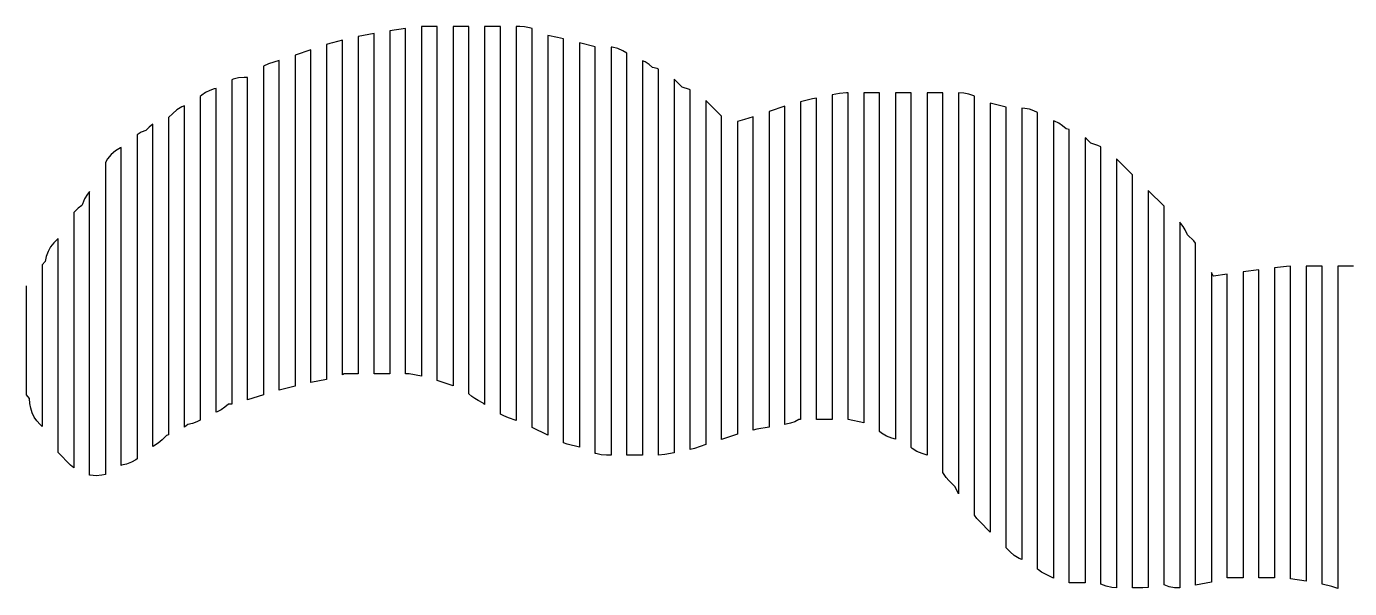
# Model space of a CAD drawing. Extents: x -6 to 1890, y -8 to 898.
# Drawn here: x 769.6 to 1104.5, y 289.3 to 431.8 of the extents above; entities that cross this region are included whole.
import ezdxf

# ---------------------------------------------------------------- set-up
doc = ezdxf.new("R2010")
doc.units = 0
doc.layers.add('PECAS_2D', color=3, linetype='Continuous')

msp = doc.modelspace()

# ---------------------------------------------------------------- linework, layer by layer
at = {"layer": 'PECAS_2D'}
msp.add_lwpolyline([(1105.578, 371.029), (1101.578, 371.029), (1101.578, 365.843), (1101.578, 364.546), (1101.578, 363.249), (1101.578, 360.656), (1101.578, 359.359), (1101.578, 356.766), (1101.578, 354.173), (1101.578, 352.876), (1101.578, 350.283), (1101.578, 347.689), (1101.578, 345.096), (1101.578, 342.502), (1101.578, 341.206), (1101.578, 339.909), (1101.578, 338.612), (1101.578, 337.316), (1101.578, 336.019), (1101.578, 299.712), (1101.578, 298.415), (1101.578, 297.118), (1101.578, 295.822), (1101.578, 294.525), (1101.578, 293.228), (1101.578, 291.932), (1101.578, 289.338), (1100.049, 289.848), (1097.578, 290.466), (1097.578, 293.065), (1097.578, 294.364), (1097.578, 295.663), (1097.578, 296.963), (1097.578, 298.262), (1097.578, 299.562), (1097.578, 300.861), (1097.578, 337.245), (1097.578, 338.544), (1097.578, 339.844), (1097.578, 341.143), (1097.578, 342.442), (1097.578, 345.041), (1097.578, 347.64), (1097.578, 350.239), (1097.578, 352.838), (1097.578, 355.436), (1097.578, 358.035), (1097.578, 360.634), (1097.578, 361.934), (1097.578, 364.532), (1097.578, 365.832), (1097.578, 371.029), (1093.578, 371.029), (1093.578, 364.595), (1093.578, 363.308), (1093.578, 362.021), (1093.578, 360.734), (1093.578, 359.447), (1093.578, 356.874), (1093.578, 354.3), (1093.578, 351.726), (1093.578, 347.865), (1093.578, 345.291), (1093.578, 342.718), (1093.578, 341.431), (1093.578, 340.144), (1093.578, 338.857), (1093.578, 337.57), (1093.578, 300.25), (1093.578, 298.963), (1093.578, 297.676), (1093.578, 296.389), (1093.578, 295.102), (1093.578, 291.241), (1089.578, 291.813), (1089.578, 294.41), (1089.578, 295.708), (1089.578, 297.007), (1089.578, 298.305), (1089.578, 299.604), (1089.578, 300.903), (1089.578, 302.201), (1089.578, 337.262), (1089.578, 338.56), (1089.578, 339.859), (1089.578, 341.157), (1089.578, 342.456), (1089.578, 345.053), (1089.578, 347.65), (1089.578, 350.247), (1089.578, 352.844), (1089.578, 354.143), (1089.578, 355.441), (1089.578, 356.74), (1089.578, 359.337), (1089.578, 360.635), (1089.578, 361.934), (1089.578, 363.233), (1089.578, 364.531), (1089.578, 371.024), (1088.54, 370.959), (1085.578, 370.589), (1085.578, 364.153), (1085.578, 362.866), (1085.578, 361.579), (1085.578, 360.292), (1085.578, 359.005), (1085.578, 357.718), (1085.578, 356.431), (1085.578, 355.144), (1085.578, 353.857), (1085.578, 351.283), (1085.578, 348.708), (1085.578, 346.134), (1085.578, 343.56), (1085.578, 342.273), (1085.578, 340.986), (1085.578, 339.699), (1085.578, 338.412), (1085.578, 337.125), (1085.578, 302.373), (1085.578, 301.086), (1085.578, 299.799), (1085.578, 298.512), (1085.578, 297.225), (1085.578, 295.938), (1085.578, 292.077), (1081.578, 292.077), (1081.578, 295.977), (1081.578, 297.278), (1081.578, 298.578), (1081.578, 299.878), (1081.578, 301.178), (1081.578, 303.779), (1081.578, 337.584), (1081.578, 338.884), (1081.578, 340.184), (1081.578, 341.484), (1081.578, 344.085), (1081.578, 345.385), (1081.578, 347.985), (1081.578, 349.286), (1081.578, 350.586), (1081.578, 351.886), (1081.578, 353.186), (1081.578, 354.486), (1081.578, 355.787), (1081.578, 357.087), (1081.578, 358.387), (1081.578, 359.687), (1081.578, 362.288), (1081.578, 363.588), (1081.578, 370.089), (1077.578, 369.579), (1077.578, 363.121), (1077.578, 361.829), (1077.578, 360.537), (1077.578, 359.246), (1077.578, 357.954), (1077.578, 356.662), (1077.578, 355.37), (1077.578, 354.079), (1077.578, 352.787), (1077.578, 351.495), (1077.578, 350.204), (1077.578, 348.912), (1077.578, 347.62), (1077.578, 346.328), (1077.578, 343.745), (1077.578, 342.453), (1077.578, 341.162), (1077.578, 339.87), (1077.578, 338.578), (1077.578, 337.287), (1077.578, 302.41), (1077.578, 301.119), (1077.578, 299.827), (1077.578, 298.535), (1077.578, 297.244), (1077.578, 295.952), (1077.578, 292.077), (1073.578, 292.077), (1073.578, 295.989), (1073.578, 297.292), (1073.578, 298.596), (1073.578, 299.9), (1073.578, 301.204), (1073.578, 302.508), (1073.578, 337.714), (1073.578, 339.018), (1073.578, 340.322), (1073.578, 341.626), (1073.578, 344.233), (1073.578, 345.537), (1073.578, 346.841), (1073.578, 348.145), (1073.578, 349.449), (1073.578, 350.753), (1073.578, 352.057), (1073.578, 353.361), (1073.578, 354.665), (1073.578, 355.969), (1073.578, 358.576), (1073.578, 359.88), (1073.578, 361.184), (1073.578, 362.488), (1073.578, 369.008), (1070.104, 368.512), (1070.003, 368.613), (1069.578, 369.463), (1069.578, 361.744), (1069.578, 360.457), (1069.578, 356.598), (1069.578, 355.311), (1069.578, 354.025), (1069.578, 352.738), (1069.578, 351.452), (1069.578, 350.165), (1069.578, 348.879), (1069.578, 347.592), (1069.578, 346.306), (1069.578, 345.019), (1069.578, 343.733), (1069.578, 342.446), (1069.578, 341.16), (1069.578, 339.873), (1069.578, 338.587), (1069.578, 337.3), (1069.578, 302.565), (1069.578, 301.279), (1069.578, 299.992), (1069.578, 298.706), (1069.578, 297.419), (1069.578, 296.133), (1069.578, 294.846), (1069.578, 290.987), (1065.578, 290.181), (1065.578, 294.062), (1065.578, 295.355), (1065.578, 296.649), (1065.578, 297.943), (1065.578, 299.237), (1065.578, 300.53), (1065.578, 335.46), (1065.578, 336.754), (1065.578, 338.048), (1065.578, 339.342), (1065.578, 340.635), (1065.578, 341.929), (1065.578, 343.223), (1065.578, 344.516), (1065.578, 345.81), (1065.578, 347.104), (1065.578, 348.398), (1065.578, 349.691), (1065.578, 350.985), (1065.578, 353.572), (1065.578, 354.866), (1065.578, 356.16), (1065.578, 357.454), (1065.578, 358.747), (1065.578, 360.041), (1065.578, 361.335), (1065.578, 363.922), (1065.578, 365.216), (1065.578, 366.51), (1065.578, 376.859), (1065.081, 377.412), (1063.54, 378.953), (1062.908, 380.218), (1062.426, 381.065), (1061.854, 381.858), (1061.578, 382.166), (1061.578, 373.157), (1061.578, 371.87), (1061.578, 368.009), (1061.578, 365.435), (1061.578, 362.861), (1061.578, 360.287), (1061.578, 357.713), (1061.578, 355.139), (1061.578, 353.852), (1061.578, 352.565), (1061.578, 351.278), (1061.578, 349.991), (1061.578, 347.417), (1061.578, 346.13), (1061.578, 344.843), (1061.578, 343.556), (1061.578, 342.269), (1061.578, 340.982), (1061.578, 339.695), (1061.578, 338.408), (1061.578, 337.121), (1061.578, 335.834), (1061.578, 301.086), (1061.578, 298.512), (1061.578, 297.225), (1061.578, 295.938), (1061.578, 294.651), (1061.578, 293.364), (1061.578, 289.503), (1060.245, 289.545), (1058.869, 289.803), (1057.578, 290.258), (1057.578, 294.148), (1057.578, 295.445), (1057.578, 296.741), (1057.578, 298.038), (1057.578, 299.335), (1057.578, 300.631), (1057.578, 334.343), (1057.578, 335.64), (1057.578, 336.937), (1057.578, 338.233), (1057.578, 339.53), (1057.578, 340.826), (1057.578, 342.123), (1057.578, 346.013), (1057.578, 347.31), (1057.578, 348.606), (1057.578, 349.903), (1057.578, 353.793), (1057.578, 356.386), (1057.578, 358.979), (1057.578, 361.572), (1057.578, 364.166), (1057.578, 366.759), (1057.578, 370.649), (1057.578, 373.242), (1057.578, 375.835), (1057.578, 377.132), (1057.578, 378.428), (1057.578, 386.208), (1053.578, 390.208), (1053.578, 383.759), (1053.578, 382.47), (1053.578, 379.89), (1053.578, 377.311), (1053.578, 374.731), (1053.578, 372.152), (1053.578, 368.282), (1053.578, 365.703), (1053.578, 363.123), (1053.578, 360.544), (1053.578, 357.964), (1053.578, 355.385), (1053.578, 352.805), (1053.578, 350.226), (1053.578, 345.067), (1053.578, 343.777), (1053.578, 342.487), (1053.578, 341.197), (1053.578, 338.618), (1053.578, 337.328), (1053.578, 336.038), (1053.578, 334.749), (1053.578, 301.215), (1053.578, 299.925), (1053.578, 298.635), (1053.578, 297.346), (1053.578, 296.056), (1053.578, 294.766), (1053.578, 293.476), (1053.578, 289.607), (1052.183, 289.492), (1049.578, 289.492), (1049.578, 293.37), (1049.578, 294.663), (1049.578, 295.956), (1049.578, 297.248), (1049.578, 298.541), (1049.578, 301.127), (1049.578, 333.447), (1049.578, 334.739), (1049.578, 336.032), (1049.578, 337.325), (1049.578, 338.618), (1049.578, 339.911), (1049.578, 341.203), (1049.578, 345.082), (1049.578, 347.667), (1049.578, 350.253), (1049.578, 352.839), (1049.578, 355.424), (1049.578, 358.01), (1049.578, 360.595), (1049.578, 363.181), (1049.578, 365.767), (1049.578, 368.352), (1049.578, 372.231), (1049.578, 374.816), (1049.578, 377.402), (1049.578, 379.987), (1049.578, 382.573), (1049.578, 385.159), (1049.578, 386.451), (1049.578, 387.744), (1049.578, 394.208), (1045.578, 398.208), (1045.578, 390.443), (1045.578, 389.149), (1045.578, 386.561), (1045.578, 383.973), (1045.578, 381.385), (1045.578, 378.796), (1045.578, 376.208), (1045.578, 373.62), (1045.578, 371.032), (1045.578, 367.149), (1045.578, 364.561), (1045.578, 361.973), (1045.578, 359.385), (1045.578, 356.796), (1045.578, 354.208), (1045.578, 351.62), (1045.578, 349.032), (1045.578, 346.444), (1045.578, 345.149), (1045.578, 343.855), (1045.578, 342.561), (1045.578, 341.267), (1045.578, 339.973), (1045.578, 338.679), (1045.578, 337.385), (1045.578, 299.855), (1045.578, 298.561), (1045.578, 297.267), (1045.578, 295.973), (1045.578, 294.679), (1045.578, 293.385), (1045.578, 289.503), (1044.322, 289.6), (1042.949, 289.924), (1041.578, 290.489), (1041.578, 294.353), (1041.578, 295.641), (1041.578, 296.93), (1041.578, 298.218), (1041.578, 299.506), (1041.578, 300.794), (1041.578, 343.305), (1041.578, 344.594), (1041.578, 345.882), (1041.578, 347.17), (1041.578, 349.746), (1041.578, 351.035), (1041.578, 353.611), (1041.578, 357.476), (1041.578, 360.052), (1041.578, 362.629), (1041.578, 365.205), (1041.578, 367.781), (1041.578, 370.358), (1041.578, 372.934), (1041.578, 375.511), (1041.578, 376.799), (1041.578, 379.375), (1041.578, 381.952), (1041.578, 384.528), (1041.578, 387.105), (1041.578, 389.681), (1041.578, 392.258), (1041.578, 393.546), (1041.578, 401.275), (1040.842, 401.585), (1039.002, 402.198), (1037.936, 403.265), (1037.578, 403.58), (1037.578, 397.097), (1037.578, 395.801), (1037.578, 393.208), (1037.578, 390.615), (1037.578, 388.022), (1037.578, 385.429), (1037.578, 382.836), (1037.578, 380.243), (1037.578, 377.65), (1037.578, 375.057), (1037.578, 372.464), (1037.578, 369.871), (1037.578, 367.278), (1037.578, 364.685), (1037.578, 362.092), (1037.578, 359.499), (1037.578, 356.906), (1037.578, 355.609), (1037.578, 354.313), (1037.578, 353.016), (1037.578, 351.72), (1037.578, 350.423), (1037.578, 301.156), (1037.578, 299.86), (1037.578, 298.563), (1037.578, 297.267), (1037.578, 295.97), (1037.578, 294.674), (1037.578, 290.784), (1034.087, 290.784), (1033.578, 290.823), (1033.578, 294.695), (1033.578, 295.985), (1033.578, 297.276), (1033.578, 298.566), (1033.578, 299.857), (1033.578, 301.147), (1033.578, 302.438), (1033.578, 354.056), (1033.578, 355.346), (1033.578, 356.637), (1033.578, 357.927), (1033.578, 359.218), (1033.578, 360.508), (1033.578, 363.089), (1033.578, 365.67), (1033.578, 368.251), (1033.578, 370.832), (1033.578, 373.413), (1033.578, 375.994), (1033.578, 378.574), (1033.578, 381.155), (1033.578, 383.736), (1033.578, 386.317), (1033.578, 388.898), (1033.578, 391.479), (1033.578, 394.06), (1033.578, 396.641), (1033.578, 397.931), (1033.578, 399.222), (1033.578, 405.674), (1032.766, 405.85), (1031.892, 406.618), (1030.915, 407.276), (1029.857, 407.804), (1029.578, 407.901), (1029.578, 401.46), (1029.578, 400.172), (1029.578, 397.595), (1029.578, 395.019), (1029.578, 392.443), (1029.578, 388.578), (1029.578, 386.002), (1029.578, 383.425), (1029.578, 380.849), (1029.578, 378.273), (1029.578, 375.696), (1029.578, 373.12), (1029.578, 370.544), (1029.578, 367.967), (1029.578, 365.391), (1029.578, 362.815), (1029.578, 361.526), (1029.578, 360.238), (1029.578, 358.95), (1029.578, 357.662), (1029.578, 304.846), (1029.578, 303.558), (1029.578, 302.27), (1029.578, 300.982), (1029.578, 299.694), (1029.578, 298.405), (1029.578, 297.117), (1029.578, 291.964), (1027.432, 293.038), (1026.585, 293.519), (1025.792, 294.091), (1025.578, 294.283), (1025.578, 299.481), (1025.578, 300.781), (1025.578, 302.081), (1025.578, 303.38), (1025.578, 304.68), (1025.578, 305.979), (1025.578, 307.279), (1025.578, 361.861), (1025.578, 363.161), (1025.578, 364.46), (1025.578, 365.76), (1025.578, 367.06), (1025.578, 369.659), (1025.578, 372.258), (1025.578, 374.857), (1025.578, 377.456), (1025.578, 380.055), (1025.578, 382.655), (1025.578, 385.254), (1025.578, 387.853), (1025.578, 390.452), (1025.578, 393.051), (1025.578, 395.65), (1025.578, 398.25), (1025.578, 400.849), (1025.578, 402.148), (1025.578, 403.448), (1025.578, 409.946), (1024.643, 410.408), (1023.503, 410.794), (1022.332, 411.025), (1021.578, 411.073), (1021.578, 404.573), (1021.578, 403.273), (1021.578, 400.673), (1021.578, 398.073), (1021.578, 395.473), (1021.578, 392.872), (1021.578, 390.272), (1021.578, 387.672), (1021.578, 385.072), (1021.578, 382.472), (1021.578, 379.872), (1021.578, 377.272), (1021.578, 374.671), (1021.578, 372.071), (1021.578, 369.471), (1021.578, 368.171), (1021.578, 366.871), (1021.578, 364.271), (1021.578, 309.668), (1021.578, 307.068), (1021.578, 305.768), (1021.578, 304.468), (1021.578, 303.168), (1021.578, 301.868), (1021.578, 296.667), (1020.869, 296.966), (1019.669, 297.708), (1018.604, 298.62), (1017.578, 299.646), (1017.578, 304.839), (1017.578, 306.138), (1017.578, 307.436), (1017.578, 308.734), (1017.578, 310.033), (1017.578, 311.331), (1017.578, 313.928), (1017.578, 367.162), (1017.578, 368.46), (1017.578, 369.758), (1017.578, 371.057), (1017.578, 372.355), (1017.578, 374.952), (1017.578, 377.549), (1017.578, 380.146), (1017.578, 382.742), (1017.578, 385.339), (1017.578, 387.936), (1017.578, 390.533), (1017.578, 393.129), (1017.578, 395.726), (1017.578, 398.323), (1017.578, 400.92), (1017.578, 403.516), (1017.578, 404.815), (1017.578, 406.113), (1017.578, 411.307), (1013.578, 412.307), (1013.578, 407.132), (1013.578, 405.839), (1013.578, 401.958), (1013.578, 399.371), (1013.578, 396.784), (1013.578, 394.197), (1013.578, 391.609), (1013.578, 389.022), (1013.578, 386.435), (1013.578, 383.848), (1013.578, 381.261), (1013.578, 378.674), (1013.578, 376.086), (1013.578, 373.499), (1013.578, 372.206), (1013.578, 369.618), (1013.578, 319.169), (1013.578, 317.875), (1013.578, 316.582), (1013.578, 315.288), (1013.578, 313.994), (1013.578, 312.701), (1013.578, 311.407), (1013.578, 310.114), (1013.578, 308.82), (1013.578, 303.646), (1010.848, 306.376), (1010.197, 307.101), (1009.578, 307.977), (1009.578, 314.446), (1009.578, 315.74), (1009.578, 317.034), (1009.578, 318.328), (1009.578, 319.622), (1009.578, 320.915), (1009.578, 322.209), (1009.578, 323.503), (1009.578, 371.375), (1009.578, 372.669), (1009.578, 373.963), (1009.578, 375.257), (1009.578, 376.551), (1009.578, 379.138), (1009.578, 381.726), (1009.578, 384.314), (1009.578, 386.901), (1009.578, 389.489), (1009.578, 392.077), (1009.578, 394.665), (1009.578, 397.252), (1009.578, 399.84), (1009.578, 402.428), (1009.578, 405.015), (1009.578, 406.309), (1009.578, 407.603), (1009.578, 414.072), (1009.384, 414.177), (1008.171, 414.622), (1006.913, 414.89), (1005.578, 414.978), (1005.578, 408.547), (1005.578, 407.261), (1005.578, 403.402), (1005.578, 400.829), (1005.578, 398.257), (1005.578, 395.684), (1005.578, 393.111), (1005.578, 390.539), (1005.578, 387.966), (1005.578, 385.394), (1005.578, 382.821), (1005.578, 380.249), (1005.578, 377.676), (1005.578, 376.39), (1005.578, 375.104), (1005.578, 373.817), (1005.578, 328.798), (1005.578, 326.225), (1005.578, 324.939), (1005.578, 323.652), (1005.578, 322.366), (1005.578, 321.08), (1005.578, 319.794), (1005.578, 313.362), (1005.266, 313.911), (1004.634, 315.175), (1003.093, 316.716), (1002.441, 317.442), (1001.87, 318.234), (1001.578, 318.747), (1001.578, 325.25), (1001.578, 326.55), (1001.578, 327.85), (1001.578, 329.151), (1001.578, 330.451), (1001.578, 331.752), (1001.578, 333.052), (1001.578, 374.665), (1001.578, 375.966), (1001.578, 377.266), (1001.578, 378.567), (1001.578, 381.167), (1001.578, 383.768), (1001.578, 386.369), (1001.578, 388.97), (1001.578, 391.571), (1001.578, 394.172), (1001.578, 396.772), (1001.578, 399.373), (1001.578, 401.974), (1001.578, 404.575), (1001.578, 407.176), (1001.578, 408.476), (1001.578, 409.777), (1001.578, 414.978), (997.578, 414.978), (997.578, 409.804), (997.578, 408.511), (997.578, 405.924), (997.578, 403.337), (997.578, 400.75), (997.578, 396.87), (997.578, 394.283), (997.578, 391.696), (997.578, 389.109), (997.578, 386.522), (997.578, 383.935), (997.578, 381.349), (997.578, 380.055), (997.578, 378.762), (997.578, 377.468), (997.578, 376.175), (997.578, 336.078), (997.578, 333.491), (997.578, 332.197), (997.578, 330.904), (997.578, 329.611), (997.578, 328.317), (997.578, 323.143), (996.309, 323.566), (995.017, 324.111), (993.817, 324.853), (993.578, 325.057), (993.578, 330.27), (993.578, 331.573), (993.578, 332.876), (993.578, 334.179), (993.578, 335.483), (993.578, 336.786), (993.578, 377.185), (993.578, 378.488), (993.578, 379.792), (993.578, 381.095), (993.578, 382.398), (993.578, 385.004), (993.578, 387.611), (993.578, 390.217), (993.578, 392.824), (993.578, 395.43), (993.578, 398.037), (993.578, 400.643), (993.578, 403.249), (993.578, 405.856), (993.578, 408.462), (993.578, 409.765), (993.578, 414.978), (989.578, 414.978), (989.578, 409.814), (989.578, 408.523), (989.578, 405.942), (989.578, 403.36), (989.578, 400.778), (989.578, 398.196), (989.578, 394.323), (989.578, 391.741), (989.578, 389.159), (989.578, 386.577), (989.578, 383.995), (989.578, 381.413), (989.578, 380.122), (989.578, 378.831), (989.578, 377.54), (989.578, 340.103), (989.578, 338.812), (989.578, 337.521), (989.578, 336.23), (989.578, 334.939), (989.578, 333.648), (989.578, 332.357), (989.578, 327.193), (988.627, 327.42), (987.291, 327.973), (986.067, 328.726), (985.578, 329.145), (985.578, 333.046), (985.578, 334.347), (985.578, 335.647), (985.578, 336.948), (985.578, 338.248), (985.578, 340.849), (985.578, 378.564), (985.578, 379.864), (985.578, 381.165), (985.578, 382.465), (985.578, 383.766), (985.578, 386.367), (985.578, 388.968), (985.578, 391.569), (985.578, 394.17), (985.578, 396.771), (985.578, 399.372), (985.578, 401.973), (985.578, 404.574), (985.578, 405.875), (985.578, 407.175), (985.578, 408.476), (985.578, 409.776), (985.578, 414.978), (981.578, 414.978), (981.578, 409.832), (981.578, 408.546), (981.578, 407.259), (981.578, 405.972), (981.578, 404.686), (981.578, 402.113), (981.578, 399.54), (981.578, 396.967), (981.578, 394.393), (981.578, 391.82), (981.578, 389.247), (981.578, 386.674), (981.578, 384.101), (981.578, 382.815), (981.578, 381.528), (981.578, 380.242), (981.578, 378.955), (981.578, 340.359), (981.578, 339.072), (981.578, 337.786), (981.578, 336.499), (981.578, 335.212), (981.578, 331.353), (977.578, 332.148), (977.578, 334.736), (977.578, 336.03), (977.578, 337.325), (977.578, 338.619), (977.578, 339.913), (977.578, 341.207), (977.578, 342.502), (977.578, 378.74), (977.578, 380.034), (977.578, 381.328), (977.578, 382.623), (977.578, 385.211), (977.578, 387.799), (977.578, 390.388), (977.578, 392.976), (977.578, 395.565), (977.578, 396.859), (977.578, 399.448), (977.578, 402.036), (977.578, 403.33), (977.578, 405.919), (977.578, 407.213), (977.578, 408.507), (977.578, 414.978), (977.212, 414.978), (975.427, 414.802), (973.578, 414.432), (973.578, 408.003), (973.578, 406.718), (973.578, 405.432), (973.578, 404.146), (973.578, 402.86), (973.578, 400.289), (973.578, 399.003), (973.578, 396.432), (973.578, 393.861), (973.578, 391.289), (973.578, 388.718), (973.578, 386.147), (973.578, 383.575), (973.578, 382.289), (973.578, 381.004), (973.578, 379.718), (973.578, 378.432), (973.578, 342.433), (973.578, 341.148), (973.578, 339.862), (973.578, 338.576), (973.578, 337.29), (973.578, 336.005), (973.578, 332.148), (969.578, 332.148), (969.578, 336.028), (969.578, 337.321), (969.578, 338.615), (969.578, 339.908), (969.578, 341.201), (969.578, 342.495), (969.578, 378.71), (969.578, 380.003), (969.578, 381.297), (969.578, 382.59), (969.578, 383.884), (969.578, 386.47), (969.578, 389.057), (969.578, 391.644), (969.578, 394.231), (969.578, 396.818), (969.578, 398.111), (969.578, 399.404), (969.578, 400.698), (969.578, 401.991), (969.578, 403.284), (969.578, 404.578), (969.578, 405.871), (969.578, 407.165), (969.578, 413.632), (968.542, 413.414), (965.578, 412.673), (965.578, 406.179), (965.578, 404.88), (965.578, 403.581), (965.578, 402.283), (965.578, 400.984), (965.578, 399.685), (965.578, 398.386), (965.578, 397.087), (965.578, 395.789), (965.578, 394.49), (965.578, 393.191), (965.578, 390.593), (965.578, 387.996), (965.578, 385.398), (965.578, 382.801), (965.578, 381.502), (965.578, 380.203), (965.578, 378.904), (965.578, 342.538), (965.578, 341.239), (965.578, 339.94), (965.578, 338.642), (965.578, 337.343), (965.578, 336.044), (965.578, 332.148), (965.083, 332.148), (964.076, 331.627), (963.008, 331.234), (961.904, 330.979), (961.578, 330.925), (961.578, 334.826), (961.578, 336.126), (961.578, 337.427), (961.578, 338.727), (961.578, 340.028), (961.578, 341.328), (961.578, 377.74), (961.578, 379.041), (961.578, 380.341), (961.578, 381.642), (961.578, 382.942), (961.578, 385.543), (961.578, 386.843), (961.578, 388.144), (961.578, 389.444), (961.578, 390.745), (961.578, 392.045), (961.578, 393.346), (961.578, 394.646), (961.578, 395.946), (961.578, 397.247), (961.578, 398.547), (961.578, 399.848), (961.578, 401.148), (961.578, 402.449), (961.578, 403.749), (961.578, 405.05), (961.578, 411.552), (957.578, 410.218), (957.578, 403.77), (957.578, 402.48), (957.578, 401.191), (957.578, 399.901), (957.578, 398.611), (957.578, 397.322), (957.578, 396.032), (957.578, 394.742), (957.578, 393.452), (957.578, 392.163), (957.578, 390.873), (957.578, 389.583), (957.578, 388.294), (957.578, 387.004), (957.578, 385.714), (957.578, 383.135), (957.578, 381.845), (957.578, 380.556), (957.578, 379.266), (957.578, 377.976), (957.578, 376.687), (957.578, 340.575), (957.578, 339.286), (957.578, 337.996), (957.578, 336.706), (957.578, 335.417), (957.578, 334.127), (957.578, 330.258), (954.507, 329.746), (953.578, 329.514), (953.578, 333.417), (953.578, 334.719), (953.578, 336.02), (953.578, 337.321), (953.578, 338.622), (953.578, 339.923), (953.578, 377.657), (953.578, 378.958), (953.578, 380.259), (953.578, 381.561), (953.578, 382.862), (953.578, 384.163), (953.578, 385.464), (953.578, 386.765), (953.578, 388.066), (953.578, 389.368), (953.578, 390.669), (953.578, 391.97), (953.578, 393.271), (953.578, 394.572), (953.578, 395.873), (953.578, 397.175), (953.578, 398.476), (953.578, 401.078), (953.578, 402.379), (953.578, 408.885), (951.399, 408.159), (949.578, 407.703), (949.578, 401.209), (949.578, 399.911), (949.578, 397.313), (949.578, 396.014), (949.578, 394.715), (949.578, 393.417), (949.578, 392.118), (949.578, 390.819), (949.578, 389.52), (949.578, 388.221), (949.578, 386.923), (949.578, 385.624), (949.578, 384.325), (949.578, 383.026), (949.578, 381.727), (949.578, 380.429), (949.578, 379.13), (949.578, 377.831), (949.578, 376.532), (949.578, 375.233), (949.578, 340.166), (949.578, 338.867), (949.578, 337.568), (949.578, 336.269), (949.578, 334.97), (949.578, 333.672), (949.578, 332.373), (949.578, 328.476), (945.578, 327.143), (945.578, 331.042), (945.578, 332.341), (945.578, 333.641), (945.578, 334.941), (945.578, 336.24), (945.578, 337.54), (945.578, 340.139), (945.578, 373.929), (945.578, 375.228), (945.578, 376.528), (945.578, 377.828), (945.578, 379.127), (945.578, 380.427), (945.578, 381.726), (945.578, 383.026), (945.578, 384.326), (945.578, 385.625), (945.578, 386.925), (945.578, 388.224), (945.578, 389.524), (945.578, 390.824), (945.578, 392.123), (945.578, 394.722), (945.578, 396.022), (945.578, 397.322), (945.578, 398.621), (945.578, 399.921), (945.578, 401.22), (945.578, 409.018), (941.578, 413.018), (941.578, 405.208), (941.578, 403.907), (941.578, 401.303), (941.578, 398.7), (941.578, 394.795), (941.578, 393.494), (941.578, 392.192), (941.578, 390.891), (941.578, 389.589), (941.578, 386.986), (941.578, 385.684), (941.578, 384.382), (941.578, 383.081), (941.578, 381.779), (941.578, 380.478), (941.578, 379.176), (941.578, 377.874), (941.578, 376.573), (941.578, 375.271), (941.578, 373.969), (941.578, 372.668), (941.578, 337.524), (941.578, 336.223), (941.578, 334.921), (941.578, 333.619), (941.578, 332.318), (941.578, 331.016), (941.578, 329.715), (941.578, 325.81), (938.726, 324.859), (937.578, 324.558), (937.578, 328.466), (937.578, 329.768), (937.578, 331.071), (937.578, 332.374), (937.578, 333.676), (937.578, 334.979), (937.578, 336.282), (937.578, 370.15), (937.578, 371.453), (937.578, 372.756), (937.578, 374.058), (937.578, 375.361), (937.578, 376.664), (937.578, 377.966), (937.578, 379.269), (937.578, 380.572), (937.578, 383.177), (937.578, 384.479), (937.578, 385.782), (937.578, 387.085), (937.578, 388.387), (937.578, 393.598), (937.578, 396.203), (937.578, 398.809), (937.578, 401.414), (937.578, 404.019), (937.578, 406.624), (937.578, 407.927), (937.578, 409.23), (937.578, 415.743), (937.433, 415.804), (935.594, 416.417), (933.578, 418.433), (933.578, 411.948), (933.578, 410.651), (933.578, 408.057), (933.578, 405.464), (933.578, 402.87), (933.578, 400.276), (933.578, 397.682), (933.578, 395.088), (933.578, 392.494), (933.578, 389.901), (933.578, 386.01), (933.578, 383.416), (933.578, 382.119), (933.578, 380.822), (933.578, 379.525), (933.578, 378.228), (933.578, 375.634), (933.578, 374.338), (933.578, 373.041), (933.578, 371.744), (933.578, 370.447), (933.578, 369.15), (933.578, 334.133), (933.578, 332.836), (933.578, 331.539), (933.578, 330.242), (933.578, 328.945), (933.578, 327.648), (933.578, 323.758), (931.17, 323.276), (929.578, 323.118), (929.578, 326.982), (929.578, 328.27), (929.578, 329.557), (929.578, 330.845), (929.578, 332.133), (929.578, 333.421), (929.578, 368.191), (929.578, 369.478), (929.578, 370.766), (929.578, 372.054), (929.578, 373.342), (929.578, 374.629), (929.578, 375.917), (929.578, 377.205), (929.578, 378.493), (929.578, 383.644), (929.578, 386.219), (929.578, 388.795), (929.578, 391.37), (929.578, 393.946), (929.578, 396.522), (929.578, 399.097), (929.578, 401.673), (929.578, 404.248), (929.578, 406.824), (929.578, 409.399), (929.578, 413.263), (929.578, 420.989), (929.213, 421.116), (928.064, 421.361), (927.191, 422.129), (926.214, 422.787), (925.578, 423.105), (925.578, 416.611), (925.578, 415.312), (925.578, 412.715), (925.578, 410.117), (925.578, 407.52), (925.578, 404.922), (925.578, 402.325), (925.578, 399.727), (925.578, 397.129), (925.578, 394.532), (925.578, 391.934), (925.578, 389.337), (925.578, 385.44), (925.578, 382.843), (925.578, 380.245), (925.578, 377.648), (925.578, 375.05), (925.578, 373.752), (925.578, 372.453), (925.578, 371.154), (925.578, 369.855), (925.578, 333.49), (925.578, 332.191), (925.578, 330.892), (925.578, 329.593), (925.578, 328.295), (925.578, 326.996), (925.578, 323.099), (921.578, 323.099), (921.578, 326.97), (921.578, 328.26), (921.578, 329.55), (921.578, 330.84), (921.578, 332.13), (921.578, 333.42), (921.578, 372.121), (921.578, 373.411), (921.578, 374.702), (921.578, 375.992), (921.578, 377.282), (921.578, 378.572), (921.578, 381.152), (921.578, 383.732), (921.578, 386.312), (921.578, 388.892), (921.578, 391.472), (921.578, 394.052), (921.578, 396.632), (921.578, 399.213), (921.578, 401.793), (921.578, 404.373), (921.578, 406.953), (921.578, 409.533), (921.578, 412.113), (921.578, 414.693), (921.578, 417.273), (921.578, 418.563), (921.578, 425.014), (920.599, 425.616), (919.263, 426.169), (917.865, 426.502), (917.578, 426.525), (917.578, 420.061), (917.578, 418.768), (917.578, 416.182), (917.578, 413.597), (917.578, 411.011), (917.578, 408.425), (917.578, 405.84), (917.578, 403.254), (917.578, 400.668), (917.578, 398.083), (917.578, 395.497), (917.578, 392.912), (917.578, 390.326), (917.578, 386.447), (917.578, 383.862), (917.578, 381.276), (917.578, 379.983), (917.578, 378.691), (917.578, 377.398), (917.578, 376.105), (917.578, 333.442), (917.578, 332.149), (917.578, 330.856), (917.578, 329.564), (917.578, 328.271), (917.578, 326.978), (917.578, 323.099), (916.459, 323.099), (915.061, 323.207), (913.688, 323.532), (913.578, 323.576), (913.578, 327.441), (913.578, 328.73), (913.578, 330.018), (913.578, 331.306), (913.578, 333.883), (913.578, 378.975), (913.578, 380.263), (913.578, 381.551), (913.578, 382.84), (913.578, 385.416), (913.578, 387.993), (913.578, 390.569), (913.578, 393.146), (913.578, 395.723), (913.578, 398.299), (913.578, 400.876), (913.578, 403.453), (913.578, 406.029), (913.578, 408.606), (913.578, 411.183), (913.578, 413.759), (913.578, 416.336), (913.578, 418.913), (913.578, 420.201), (913.578, 421.489), (913.578, 426.643), (909.578, 427.643), (909.578, 422.455), (909.578, 421.158), (909.578, 418.564), (909.578, 415.97), (909.578, 413.377), (909.578, 410.783), (909.578, 408.189), (909.578, 405.595), (909.578, 401.704), (909.578, 399.11), (909.578, 396.517), (909.578, 393.923), (909.578, 391.329), (909.578, 388.735), (909.578, 386.141), (909.578, 384.844), (909.578, 383.547), (909.578, 382.25), (909.578, 380.954), (909.578, 335.561), (909.578, 334.264), (909.578, 332.968), (909.578, 331.671), (909.578, 330.374), (909.578, 329.077), (909.578, 327.78), (909.578, 325.186), (906.497, 325.956), (905.578, 326.24), (905.578, 330.129), (905.578, 331.425), (905.578, 332.721), (905.578, 334.018), (905.578, 335.314), (905.578, 336.61), (905.578, 381.978), (905.578, 383.274), (905.578, 384.571), (905.578, 385.867), (905.578, 387.163), (905.578, 389.756), (905.578, 392.348), (905.578, 394.941), (905.578, 397.533), (905.578, 400.125), (905.578, 402.718), (905.578, 405.31), (905.578, 407.903), (905.578, 410.495), (905.578, 413.088), (905.578, 415.68), (905.578, 418.273), (905.578, 420.865), (905.578, 422.161), (905.578, 423.458), (905.578, 428.643), (904.025, 429.02), (901.578, 429.51), (901.578, 424.313), (901.578, 423.014), (901.578, 420.415), (901.578, 417.817), (901.578, 415.219), (901.578, 412.62), (901.578, 410.022), (901.578, 407.424), (901.578, 404.825), (901.578, 402.227), (901.578, 399.628), (901.578, 397.03), (901.578, 394.432), (901.578, 391.833), (901.578, 389.235), (901.578, 387.936), (901.578, 386.637), (901.578, 385.337), (901.578, 339.866), (901.578, 338.567), (901.578, 337.268), (901.578, 335.968), (901.578, 334.669), (901.578, 333.37), (901.578, 332.071), (901.578, 328.173), (897.578, 330.173), (897.578, 334.06), (897.578, 335.355), (897.578, 336.651), (897.578, 337.946), (897.578, 339.242), (897.578, 340.537), (897.578, 385.878), (897.578, 387.173), (897.578, 388.469), (897.578, 389.764), (897.578, 391.06), (897.578, 393.65), (897.578, 396.241), (897.578, 398.832), (897.578, 401.423), (897.578, 404.014), (897.578, 406.605), (897.578, 409.196), (897.578, 411.787), (897.578, 414.378), (897.578, 416.969), (897.578, 419.559), (897.578, 422.15), (897.578, 423.446), (897.578, 424.741), (897.578, 431.219), (896.903, 431.455), (895.697, 431.701), (894.485, 431.782), (893.578, 431.782), (893.578, 425.3), (893.578, 424.004), (893.578, 421.411), (893.578, 417.522), (893.578, 414.929), (893.578, 412.336), (893.578, 409.743), (893.578, 407.15), (893.578, 404.557), (893.578, 401.964), (893.578, 399.372), (893.578, 396.779), (893.578, 394.186), (893.578, 391.593), (893.578, 390.297), (893.578, 389), (893.578, 387.704), (893.578, 343.626), (893.578, 342.329), (893.578, 341.033), (893.578, 339.736), (893.578, 338.44), (893.578, 337.143), (893.578, 335.847), (893.578, 331.958), (891.607, 332.615), (890.415, 333.108), (889.578, 333.527), (889.578, 338.698), (889.578, 339.991), (889.578, 341.284), (889.578, 342.577), (889.578, 343.87), (889.578, 345.163), (889.578, 346.455), (889.578, 389.119), (889.578, 390.412), (889.578, 391.704), (889.578, 392.997), (889.578, 395.583), (889.578, 398.169), (889.578, 400.754), (889.578, 403.34), (889.578, 405.926), (889.578, 408.511), (889.578, 411.097), (889.578, 413.683), (889.578, 416.268), (889.578, 418.854), (889.578, 422.732), (889.578, 424.025), (889.578, 425.318), (889.578, 431.782), (885.578, 431.782), (885.578, 425.311), (885.578, 421.428), (885.578, 418.839), (885.578, 416.251), (885.578, 413.662), (885.578, 411.073), (885.578, 408.485), (885.578, 405.896), (885.578, 403.308), (885.578, 400.719), (885.578, 398.13), (885.578, 395.542), (885.578, 394.248), (885.578, 392.953), (885.578, 391.659), (885.578, 390.365), (885.578, 348.947), (885.578, 346.359), (885.578, 345.064), (885.578, 343.77), (885.578, 342.476), (885.578, 341.181), (885.578, 336.004), (885.217, 336.354), (883.952, 336.986), (883.105, 337.468), (882.312, 338.04), (881.578, 338.7), (881.578, 342.578), (881.578, 343.871), (881.578, 345.164), (881.578, 346.457), (881.578, 347.75), (881.578, 349.043), (881.578, 350.335), (881.578, 390.412), (881.578, 391.705), (881.578, 392.998), (881.578, 394.291), (881.578, 396.876), (881.578, 399.462), (881.578, 402.048), (881.578, 404.633), (881.578, 407.219), (881.578, 409.804), (881.578, 412.39), (881.578, 416.268), (881.578, 418.854), (881.578, 421.44), (881.578, 424.025), (881.578, 425.318), (881.578, 426.611), (881.578, 431.782), (877.578, 431.782), (877.578, 426.58), (877.578, 425.279), (877.578, 422.678), (877.578, 420.076), (877.578, 417.475), (877.578, 414.874), (877.578, 412.273), (877.578, 409.671), (877.578, 407.07), (877.578, 404.469), (877.578, 401.868), (877.578, 399.266), (877.578, 396.665), (877.578, 394.064), (877.578, 392.763), (877.578, 390.162), (877.578, 351.143), (877.578, 349.842), (877.578, 348.542), (877.578, 347.241), (877.578, 345.941), (877.578, 344.64), (877.578, 343.339), (877.578, 340.738), (873.578, 342.071), (873.578, 344.672), (873.578, 345.972), (873.578, 347.272), (873.578, 348.572), (873.578, 349.872), (873.578, 351.172), (873.578, 352.473), (873.578, 391.477), (873.578, 392.777), (873.578, 394.078), (873.578, 395.378), (873.578, 396.678), (873.578, 399.278), (873.578, 401.879), (873.578, 404.479), (873.578, 407.079), (873.578, 409.68), (873.578, 412.28), (873.578, 414.88), (873.578, 417.48), (873.578, 420.081), (873.578, 422.681), (873.578, 423.981), (873.578, 425.281), (873.578, 431.782), (869.925, 431.782), (869.578, 431.757), (869.578, 425.242), (869.578, 423.939), (869.578, 421.333), (869.578, 418.727), (869.578, 416.121), (869.578, 413.515), (869.578, 410.909), (869.578, 408.303), (869.578, 405.697), (869.578, 403.091), (869.578, 400.485), (869.578, 397.879), (869.578, 396.576), (869.578, 395.273), (869.578, 393.97), (869.578, 392.667), (869.578, 391.364), (869.578, 352.274), (869.578, 350.971), (869.578, 349.668), (869.578, 348.365), (869.578, 347.062), (869.578, 345.759), (869.578, 343.153), (866.439, 343.781), (865.578, 343.781), (865.578, 347.64), (865.578, 348.927), (865.578, 350.213), (865.578, 351.499), (865.578, 352.786), (865.578, 354.072), (865.578, 391.376), (865.578, 392.663), (865.578, 393.949), (865.578, 395.236), (865.578, 396.522), (865.578, 399.095), (865.578, 401.667), (865.578, 404.24), (865.578, 406.813), (865.578, 409.385), (865.578, 411.958), (865.578, 414.531), (865.578, 417.104), (865.578, 419.676), (865.578, 422.249), (865.578, 423.535), (865.578, 424.822), (865.578, 431.253), (861.578, 430.682), (861.578, 424.197), (861.578, 422.9), (861.578, 420.306), (861.578, 417.712), (861.578, 415.118), (861.578, 412.524), (861.578, 409.93), (861.578, 407.336), (861.578, 404.742), (861.578, 402.147), (861.578, 399.553), (861.578, 396.959), (861.578, 395.662), (861.578, 394.365), (861.578, 393.068), (861.578, 391.771), (861.578, 354.157), (861.578, 352.86), (861.578, 351.563), (861.578, 350.266), (861.578, 348.969), (861.578, 347.672), (861.578, 343.781), (857.578, 343.781), (857.578, 347.642), (857.578, 348.929), (857.578, 350.216), (857.578, 351.503), (857.578, 352.79), (857.578, 354.077), (857.578, 391.4), (857.578, 392.687), (857.578, 393.974), (857.578, 395.261), (857.578, 396.548), (857.578, 399.122), (857.578, 401.696), (857.578, 404.27), (857.578, 406.844), (857.578, 409.418), (857.578, 411.992), (857.578, 414.566), (857.578, 417.14), (857.578, 419.714), (857.578, 422.288), (857.578, 423.575), (857.578, 430.01), (853.578, 429.21), (853.578, 422.738), (853.578, 421.444), (853.578, 418.855), (853.578, 416.266), (853.578, 413.677), (853.578, 411.089), (853.578, 408.5), (853.578, 405.911), (853.578, 403.322), (853.578, 399.439), (853.578, 396.851), (853.578, 394.262), (853.578, 392.967), (853.578, 391.673), (853.578, 390.379), (853.578, 354.136), (853.578, 352.842), (853.578, 351.547), (853.578, 350.253), (853.578, 348.959), (853.578, 347.664), (853.578, 343.781), (850.041, 343.781), (849.578, 343.539), (849.578, 347.449), (849.578, 348.753), (849.578, 350.056), (849.578, 351.36), (849.578, 352.664), (849.578, 353.967), (849.578, 390.466), (849.578, 391.769), (849.578, 393.073), (849.578, 394.376), (849.578, 396.983), (849.578, 399.59), (849.578, 402.197), (849.578, 404.805), (849.578, 407.412), (849.578, 410.019), (849.578, 412.626), (849.578, 415.233), (849.578, 417.84), (849.578, 420.447), (849.578, 421.75), (849.578, 428.268), (847.036, 427.633), (846.366, 427.437), (845.578, 427.175), (845.578, 420.749), (845.578, 419.463), (845.578, 416.893), (845.578, 414.323), (845.578, 411.752), (845.578, 409.182), (845.578, 406.611), (845.578, 404.041), (845.578, 401.47), (845.578, 398.9), (845.578, 396.33), (845.578, 395.044), (845.578, 393.759), (845.578, 392.474), (845.578, 391.189), (845.578, 389.904), (845.578, 388.618), (845.578, 352.633), (845.578, 351.347), (845.578, 350.062), (845.578, 348.777), (845.578, 347.492), (845.578, 346.206), (845.578, 342.351), (841.578, 341.551), (841.578, 345.441), (841.578, 346.738), (841.578, 348.035), (841.578, 349.331), (841.578, 350.628), (841.578, 351.925), (841.578, 354.519), (841.578, 388.235), (841.578, 389.532), (841.578, 390.828), (841.578, 392.125), (841.578, 393.422), (841.578, 396.016), (841.578, 398.609), (841.578, 401.203), (841.578, 403.796), (841.578, 406.39), (841.578, 408.983), (841.578, 411.577), (841.578, 414.17), (841.578, 416.764), (841.578, 418.061), (841.578, 419.357), (841.578, 425.841), (837.578, 424.508), (837.578, 418.052), (837.578, 416.761), (837.578, 415.47), (837.578, 412.888), (837.578, 410.306), (837.578, 409.014), (837.578, 406.432), (837.578, 403.85), (837.578, 401.268), (837.578, 398.685), (837.578, 396.103), (837.578, 393.521), (837.578, 392.23), (837.578, 390.939), (837.578, 389.648), (837.578, 388.356), (837.578, 387.065), (837.578, 350.914), (837.578, 349.623), (837.578, 348.332), (837.578, 347.04), (837.578, 345.749), (837.578, 344.458), (837.578, 340.585), (833.578, 339.585), (833.578, 343.443), (833.578, 344.729), (833.578, 346.015), (833.578, 347.301), (833.578, 348.587), (833.578, 349.873), (833.578, 387.167), (833.578, 388.453), (833.578, 389.739), (833.578, 391.025), (833.578, 392.311), (833.578, 394.883), (833.578, 397.455), (833.578, 400.027), (833.578, 402.599), (833.578, 405.171), (833.578, 407.743), (833.578, 409.029), (833.578, 411.601), (833.578, 412.887), (833.578, 414.173), (833.578, 415.459), (833.578, 416.745), (833.578, 423.175), (830.855, 422.267), (829.578, 421.729), (829.578, 415.223), (829.578, 413.922), (829.578, 412.621), (829.578, 411.32), (829.578, 410.019), (829.578, 408.718), (829.578, 406.115), (829.578, 404.814), (829.578, 402.212), (829.578, 399.61), (829.578, 398.309), (829.578, 395.706), (829.578, 393.104), (829.578, 390.502), (829.578, 389.201), (829.578, 387.9), (829.578, 386.599), (829.578, 350.167), (829.578, 348.866), (829.578, 347.565), (829.578, 346.264), (829.578, 344.963), (829.578, 343.662), (829.578, 342.361), (829.578, 338.457), (825.578, 337.124), (825.578, 341.016), (825.578, 342.313), (825.578, 343.611), (825.578, 344.908), (825.578, 346.205), (825.578, 347.503), (825.578, 383.828), (825.578, 385.125), (825.578, 386.423), (825.578, 387.72), (825.578, 389.017), (825.578, 391.612), (825.578, 394.207), (825.578, 396.801), (825.578, 398.099), (825.578, 400.693), (825.578, 401.991), (825.578, 403.288), (825.578, 405.883), (825.578, 407.18), (825.578, 408.477), (825.578, 409.775), (825.578, 411.072), (825.578, 412.369), (825.578, 413.667), (825.578, 418.856), (824.684, 418.856), (823.278, 418.747), (821.88, 418.413), (821.578, 418.288), (821.578, 411.865), (821.578, 410.58), (821.578, 409.295), (821.578, 408.01), (821.578, 406.726), (821.578, 405.441), (821.578, 404.156), (821.578, 402.872), (821.578, 401.587), (821.578, 400.302), (821.578, 399.018), (821.578, 397.733), (821.578, 396.448), (821.578, 393.879), (821.578, 392.594), (821.578, 390.025), (821.578, 388.74), (821.578, 387.455), (821.578, 386.171), (821.578, 384.886), (821.578, 383.601), (821.578, 382.316), (821.578, 346.345), (821.578, 345.06), (821.578, 343.775), (821.578, 342.49), (821.578, 341.206), (821.578, 339.921), (821.578, 336.067), (820.697, 336.026), (819.831, 335.282), (818.868, 334.645), (817.827, 334.134), (817.578, 334.049), (817.578, 339.255), (817.578, 340.556), (817.578, 341.858), (817.578, 343.159), (817.578, 344.461), (817.578, 380.903), (817.578, 382.205), (817.578, 383.506), (817.578, 384.808), (817.578, 386.109), (817.578, 387.411), (817.578, 390.014), (817.578, 391.315), (817.578, 392.617), (817.578, 393.918), (817.578, 395.22), (817.578, 396.521), (817.578, 397.823), (817.578, 399.124), (817.578, 400.426), (817.578, 401.727), (817.578, 403.029), (817.578, 404.33), (817.578, 405.632), (817.578, 406.933), (817.578, 408.235), (817.578, 409.536), (817.578, 416.044), (817.101, 415.945), (815.988, 415.56), (814.929, 415.032), (813.952, 414.374), (813.578, 414.045), (813.578, 407.533), (813.578, 406.231), (813.578, 404.929), (813.578, 403.627), (813.578, 402.325), (813.578, 401.022), (813.578, 399.72), (813.578, 398.418), (813.578, 395.814), (813.578, 394.511), (813.578, 393.209), (813.578, 391.907), (813.578, 390.605), (813.578, 389.302), (813.578, 388), (813.578, 386.698), (813.578, 385.396), (813.578, 384.094), (813.578, 382.791), (813.578, 381.489), (813.578, 380.187), (813.578, 343.725), (813.578, 342.423), (813.578, 341.12), (813.578, 339.818), (813.578, 338.516), (813.578, 337.214), (813.578, 335.911), (813.578, 332.005), (812.698, 331.566), (811.585, 331.181), (810.437, 330.935), (809.578, 330.2), (809.578, 334.079), (809.578, 335.373), (809.578, 336.666), (809.578, 337.959), (809.578, 339.252), (809.578, 340.546), (809.578, 378.05), (809.578, 379.344), (809.578, 380.637), (809.578, 381.93), (809.578, 383.223), (809.578, 384.517), (809.578, 385.81), (809.578, 387.103), (809.578, 388.397), (809.578, 389.69), (809.578, 390.983), (809.578, 392.276), (809.578, 393.57), (809.578, 394.863), (809.578, 396.156), (809.578, 397.449), (809.578, 398.743), (809.578, 400.036), (809.578, 401.329), (809.578, 402.622), (809.578, 403.916), (809.578, 405.209), (809.578, 411.675), (808.881, 411.381), (807.681, 410.64), (806.616, 409.728), (805.578, 408.69), (805.578, 402.207), (805.578, 400.91), (805.578, 399.614), (805.578, 398.317), (805.578, 397.021), (805.578, 395.724), (805.578, 394.428), (805.578, 393.131), (805.578, 390.538), (805.578, 389.241), (805.578, 387.945), (805.578, 386.648), (805.578, 385.352), (805.578, 384.055), (805.578, 382.759), (805.578, 381.462), (805.578, 380.165), (805.578, 378.869), (805.578, 377.572), (805.578, 376.276), (805.578, 339.972), (805.578, 338.675), (805.578, 337.379), (805.578, 336.082), (805.578, 334.786), (805.578, 333.489), (805.578, 332.193), (805.578, 328.303), (805.04, 328.124), (803.974, 327.057), (802.909, 326.145), (801.709, 325.404), (801.578, 325.348), (801.578, 329.237), (801.578, 330.533), (801.578, 331.83), (801.578, 333.126), (801.578, 334.422), (801.578, 335.718), (801.578, 337.015), (801.578, 374.605), (801.578, 377.198), (801.578, 378.494), (801.578, 379.79), (801.578, 381.087), (801.578, 382.383), (801.578, 383.679), (801.578, 384.975), (801.578, 386.272), (801.578, 387.568), (801.578, 388.864), (801.578, 390.16), (801.578, 391.456), (801.578, 392.753), (801.578, 394.049), (801.578, 395.345), (801.578, 396.641), (801.578, 397.938), (801.578, 399.234), (801.578, 407.011), (800.613, 406.279), (799.769, 405.442), (798.645, 404.972), (797.578, 404.345), (797.578, 396.519), (797.578, 393.911), (797.578, 392.606), (797.578, 391.302), (797.578, 389.998), (797.578, 388.694), (797.578, 387.389), (797.578, 386.085), (797.578, 384.781), (797.578, 383.476), (797.578, 382.172), (797.578, 380.868), (797.578, 379.564), (797.578, 378.259), (797.578, 376.955), (797.578, 375.651), (797.578, 374.347), (797.578, 373.042), (797.578, 371.738), (797.578, 333.914), (797.578, 332.61), (797.578, 331.306), (797.578, 330.001), (797.578, 328.697), (797.578, 327.393), (797.578, 322.176), (797.301, 321.967), (796.135, 321.33), (794.901, 320.874), (793.633, 320.594), (793.578, 320.547), (793.578, 324.446), (793.578, 325.746), (793.578, 327.045), (793.578, 328.345), (793.578, 329.645), (793.578, 330.944), (793.578, 332.244), (793.578, 371.235), (793.578, 373.834), (793.578, 375.134), (793.578, 376.434), (793.578, 377.733), (793.578, 379.033), (793.578, 380.333), (793.578, 381.633), (793.578, 382.932), (793.578, 384.232), (793.578, 385.532), (793.578, 386.831), (793.578, 388.131), (793.578, 389.431), (793.578, 390.73), (793.578, 392.03), (793.578, 393.33), (793.578, 401.128), (793.362, 401.037), (792.142, 400.279), (791.049, 399.331), (790.126, 398.23), (789.578, 397.318), (789.578, 386.952), (789.578, 385.656), (789.578, 384.36), (789.578, 383.065), (789.578, 381.769), (789.578, 380.473), (789.578, 379.177), (789.578, 377.881), (789.578, 376.586), (789.578, 375.29), (789.578, 373.994), (789.578, 372.698), (789.578, 371.402), (789.578, 368.811), (789.578, 328.642), (789.578, 327.346), (789.578, 326.05), (789.578, 324.754), (789.578, 323.458), (789.578, 322.163), (789.578, 318.275), (788.696, 318.053), (787.198, 317.929), (785.701, 318.053), (785.578, 318.084), (785.578, 321.932), (785.578, 323.215), (785.578, 324.498), (785.578, 325.781), (785.578, 327.064), (785.578, 328.347), (785.578, 329.63), (785.578, 333.478), (785.578, 365.549), (785.578, 366.832), (785.578, 368.115), (785.578, 369.397), (785.578, 370.68), (785.578, 371.963), (785.578, 374.529), (785.578, 375.812), (785.578, 377.094), (785.578, 378.377), (785.578, 379.66), (785.578, 380.943), (785.578, 382.226), (785.578, 389.923), (785.022, 389.274), (784.28, 388.074), (783.736, 386.782), (783.614, 386.416), (782.626, 385.691), (781.737, 384.832), (781.578, 384.63), (781.578, 375.567), (781.578, 374.272), (781.578, 372.977), (781.578, 371.682), (781.578, 370.387), (781.578, 369.093), (781.578, 367.798), (781.578, 366.503), (781.578, 365.208), (781.578, 363.913), (781.578, 362.619), (781.578, 335.428), (781.578, 334.133), (781.578, 332.838), (781.578, 331.544), (781.578, 330.249), (781.578, 328.954), (781.578, 327.659), (781.578, 326.364), (781.578, 319.891), (780.764, 320.594), (777.578, 323.78), (777.578, 331.529), (777.578, 332.82), (777.578, 334.112), (777.578, 335.403), (777.578, 336.694), (777.578, 337.986), (777.578, 339.277), (777.578, 340.569), (777.578, 344.443), (777.578, 358.649), (777.578, 361.232), (777.578, 362.523), (777.578, 363.815), (777.578, 365.106), (777.578, 366.398), (777.578, 367.689), (777.578, 368.981), (777.578, 378.021), (777.408, 377.895), (776.473, 376.971), (775.673, 375.91), (775.036, 374.744), (774.58, 373.51), (774.301, 372.242), (773.578, 371.398), (773.578, 363.705), (773.578, 362.422), (773.578, 361.14), (773.578, 359.858), (773.578, 358.576), (773.578, 357.293), (773.578, 348.317), (773.578, 347.035), (773.578, 344.47), (773.578, 343.188), (773.578, 341.906), (773.578, 340.623), (773.578, 330.365), (773.008, 330.935), (772.233, 331.817), (771.569, 332.808), (771.035, 333.887), (770.649, 335.028), (770.418, 336.199), (770.343, 337.479), (769.578, 338.391), (769.578, 366.067)], dxfattribs=at)

doc.saveas('drawing.dxf')
